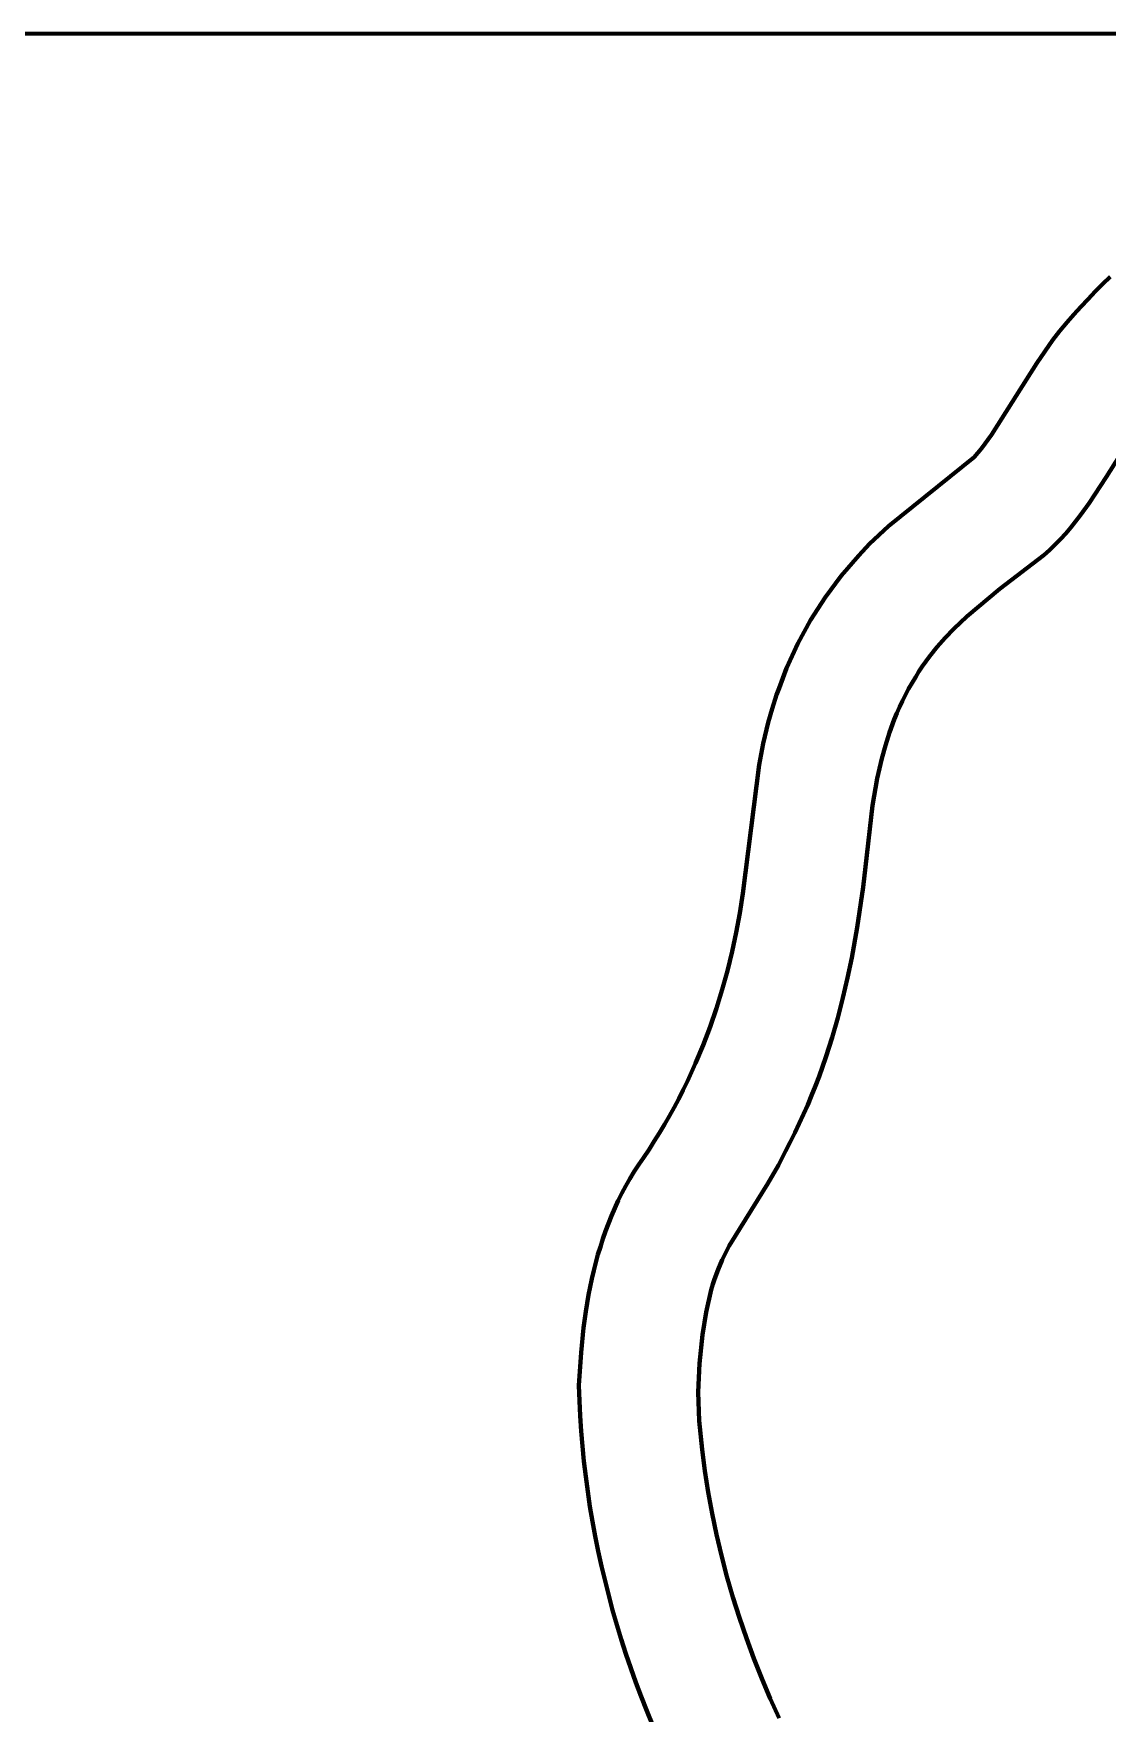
# Model space of a CAD drawing. Header units: millimetres. Extents: x 0 to 17.8, y 0 to 10.
# Drawn here: x 11.825 to 13.92, y 6.721 to 10 of the extents above; entities that cross this region are included whole.
import ezdxf

# ---------------------------------------------------------------- set-up
doc = ezdxf.new("R2010")
doc.units = ezdxf.units.MM
doc.layers.add('color#010101ff', color=7, linetype='CONTINUOUS', lineweight=100)
doc.layers.add('color#ffffffff', color=7, linetype='CONTINUOUS', lineweight=100)

msp = doc.modelspace()

# ---------------------------------------------------------------- linework, layer by layer
at = {"layer": 'color#010101ff'}
for p, q in [((13.8963, 9.4963), (13.9107, 9.5108)), ((13.9107, 9.5108), (13.9253, 9.525)), ((13.8684, 9.4668), (13.8822, 9.4816)), ((13.8822, 9.4816), (13.8963, 9.4963)), ((13.8415, 9.4366), (13.8548, 9.4517)), ((13.8548, 9.4517), (13.8684, 9.4668)), ((13.8137, 9.4022), (13.8272, 9.4196)), ((13.8272, 9.4196), (13.8415, 9.4366)), ((13.7823, 9.3568), (13.8137, 9.4022)), ((13.6939, 9.2169), (13.7823, 9.3568)), ((13.6742, 9.1904), (13.6939, 9.2169)), ((13.9821, 9.2366), (13.9176, 9.1343)), ((13.6602, 9.1734), (13.6742, 9.1904)), ((13.4931, 9.0389), (13.6602, 9.1734)), ((13.9176, 9.1343), (13.8846, 9.0838)), ((13.8846, 9.0838), (13.867, 9.0594)), ((13.867, 9.0594), (13.8578, 9.0475)), ((13.456, 9.0039), (13.4931, 9.0389)), ((13.8386, 9.0244), (13.8285, 9.0133)), ((13.8484, 9.0358), (13.8386, 9.0244)), ((13.8578, 9.0475), (13.8484, 9.0358)), ((13.4351, 8.9813), (13.456, 9.0039)), ((13.807, 8.992), (13.7957, 8.9818)), ((13.818, 9.0025), (13.807, 8.992)), ((13.8285, 9.0133), (13.818, 9.0025)), ((13.4009, 8.9416), (13.4351, 8.9813)), ((13.7957, 8.9818), (13.7103, 8.9163)), ((13.3695, 8.8995), (13.4009, 8.9416)), ((13.3411, 8.8554), (13.3695, 8.8995)), ((13.7103, 8.9163), (13.646, 8.8626)), ((13.316, 8.8094), (13.3411, 8.8554)), ((13.646, 8.8626), (13.6201, 8.8379)), ((13.6036, 8.8208), (13.5878, 8.8029)), ((13.6201, 8.8379), (13.6036, 8.8208)), ((13.2943, 8.7617), (13.316, 8.8094)), ((13.5878, 8.8029), (13.5729, 8.7843)), ((13.2794, 8.7224), (13.2943, 8.7617)), ((13.5523, 8.7548), (13.546, 8.7446)), ((13.5589, 8.7649), (13.5523, 8.7548)), ((13.5658, 8.7747), (13.5589, 8.7649)), ((13.5729, 8.7843), (13.5658, 8.7747)), ((13.2747, 8.7091), (13.2794, 8.7224)), ((13.5323, 8.7214), (13.526, 8.7096)), ((13.539, 8.733), (13.5323, 8.7214)), ((13.546, 8.7446), (13.539, 8.733)), ((13.266, 8.6822), (13.2747, 8.7091)), ((13.5201, 8.6976), (13.5145, 8.6855)), ((13.526, 8.7096), (13.5201, 8.6976)), ((13.2584, 8.6552), (13.266, 8.6822)), ((13.5042, 8.661), (13.495, 8.6361)), ((13.5092, 8.6733), (13.5042, 8.661)), ((13.5145, 8.6855), (13.5092, 8.6733)), ((13.2486, 8.6142), (13.2584, 8.6552)), ((13.495, 8.6361), (13.487, 8.6107)), ((13.2405, 8.5728), (13.2486, 8.6142)), ((13.487, 8.6107), (13.4799, 8.585)), ((13.2091, 8.3213), (13.2405, 8.5728)), ((13.4799, 8.585), (13.471, 8.546)), ((13.471, 8.546), (13.4617, 8.4933)), ((13.4617, 8.4933), (13.4484, 8.3739)), ((13.4484, 8.3739), (13.4436, 8.3342)), ((13.4436, 8.3342), (13.4321, 8.255)), ((13.2031, 8.2834), (13.2091, 8.3213)), ((13.1961, 8.2457), (13.2031, 8.2834)), ((13.1881, 8.2083), (13.1961, 8.2457)), ((13.4321, 8.255), (13.4214, 8.1959)), ((13.179, 8.171), (13.1881, 8.2083)), ((13.1687, 8.1341), (13.179, 8.171)), ((13.4214, 8.1959), (13.4132, 8.1567)), ((13.1574, 8.0975), (13.1687, 8.1341)), ((13.4132, 8.1567), (13.4041, 8.1177)), ((13.4041, 8.1177), (13.3941, 8.0789)), ((13.145, 8.0613), (13.1574, 8.0975)), ((13.3941, 8.0789), (13.383, 8.0405)), ((13.1314, 8.0255), (13.145, 8.0613)), ((13.383, 8.0405), (13.3709, 8.0024)), ((13.1167, 7.9902), (13.1314, 8.0255)), ((13.3709, 8.0024), (13.3576, 7.9647)), ((13.1009, 7.9554), (13.1089, 7.9727)), ((13.1089, 7.9727), (13.1167, 7.9902)), ((13.0839, 7.9211), (13.0925, 7.9381)), ((13.0925, 7.9381), (13.1009, 7.9554)), ((13.3505, 7.946), (13.3431, 7.9275)), ((13.3576, 7.9647), (13.3505, 7.946)), ((13.0657, 7.8874), (13.0749, 7.9041)), ((13.0749, 7.9041), (13.0839, 7.9211)), ((13.3354, 7.909), (13.3274, 7.8907)), ((13.3431, 7.9275), (13.3354, 7.909)), ((13.0463, 7.8543), (13.0561, 7.8707)), ((13.0561, 7.8707), (13.0657, 7.8874)), ((13.319, 7.8725), (13.3103, 7.8544)), ((13.3274, 7.8907), (13.319, 7.8725)), ((13.0258, 7.8218), (13.0362, 7.838)), ((13.0362, 7.838), (13.0463, 7.8543)), ((13.3013, 7.8365), (13.2919, 7.8187)), ((13.3103, 7.8544), (13.3013, 7.8365)), ((13.0057, 7.7925), (13.015, 7.8059)), ((13.015, 7.8059), (13.0258, 7.8218)), ((13.2919, 7.8187), (13.2783, 7.7912)), ((12.9884, 7.765), (12.9968, 7.7788)), ((12.9968, 7.7788), (13.0057, 7.7925)), ((13.2783, 7.7912), (13.2579, 7.7558)), ((12.9729, 7.7366), (12.9804, 7.7509)), ((12.9804, 7.7509), (12.9884, 7.765)), ((13.2579, 7.7558), (13.1824, 7.634)), ((12.9526, 7.6928), (12.959, 7.7076)), ((12.959, 7.7076), (12.9657, 7.7222)), ((12.9657, 7.7222), (12.9729, 7.7366)), ((12.941, 7.6628), (12.9466, 7.6778)), ((12.9466, 7.6778), (12.9526, 7.6928)), ((12.9309, 7.6322), (12.9358, 7.6475)), ((12.9358, 7.6475), (12.941, 7.6628)), ((12.922, 7.6012), (12.9263, 7.6167)), ((12.9263, 7.6167), (12.9309, 7.6322)), ((13.1686, 7.6067), (13.1604, 7.588)), ((13.1824, 7.634), (13.1686, 7.6067)), ((12.9145, 7.5697), (12.9181, 7.5855)), ((12.9181, 7.5855), (12.922, 7.6012)), ((13.1604, 7.588), (13.1533, 7.5687)), ((12.908, 7.538), (12.9145, 7.5697)), ((13.1473, 7.5481), (13.1373, 7.5043)), ((13.1501, 7.5589), (13.1473, 7.5481)), ((13.1533, 7.5687), (13.1501, 7.5589)), ((12.9027, 7.506), (12.908, 7.538)), ((12.8983, 7.4738), (12.9027, 7.506)), ((13.1373, 7.5043), (13.1299, 7.4601)), ((12.8933, 7.4255), (12.8983, 7.4738)), ((13.1299, 7.4601), (13.124, 7.4044)), ((12.8892, 7.3612), (12.8933, 7.4255)), ((13.124, 7.4044), (13.122, 7.3484)), ((12.8901, 7.3316), (12.8892, 7.3612)), ((13.122, 7.3484), (13.1237, 7.2924)), ((12.8916, 7.302), (12.8901, 7.3316)), ((12.8935, 7.2724), (12.8916, 7.302)), ((13.1237, 7.2924), (13.1292, 7.2366)), ((12.8959, 7.2429), (12.8935, 7.2724)), ((12.8989, 7.2134), (12.8959, 7.2429)), ((12.9023, 7.184), (12.8989, 7.2134)), ((13.1292, 7.2366), (13.1346, 7.1947)), ((12.9062, 7.1546), (12.9023, 7.184)), ((13.1346, 7.1947), (13.1412, 7.153)), ((12.9107, 7.1253), (12.9062, 7.1546)), ((13.1412, 7.153), (13.1488, 7.1115)), ((12.9156, 7.0961), (12.9107, 7.1253)), ((12.921, 7.067), (12.9156, 7.0961)), ((13.1488, 7.1115), (13.1574, 7.0703)), ((12.9268, 7.038), (12.921, 7.067)), ((13.1574, 7.0703), (13.1671, 7.0293)), ((12.9332, 7.009), (12.9268, 7.038)), ((13.1671, 7.0293), (13.1778, 6.9886)), ((12.94, 6.9802), (12.9332, 7.009)), ((13.1778, 6.9886), (13.1895, 6.9482)), ((12.9472, 6.9515), (12.94, 6.9802)), ((12.9549, 6.9229), (12.9472, 6.9515)), ((12.9631, 6.8944), (12.9549, 6.9229)), ((13.1895, 6.9482), (13.2022, 6.908)), ((12.9717, 6.866), (12.9631, 6.8944)), ((13.2022, 6.908), (13.2158, 6.8682)), ((12.9808, 6.8378), (12.9717, 6.866)), ((13.2158, 6.8682), (13.2304, 6.8287)), ((12.9903, 6.8097), (12.9808, 6.8378)), ((13.2304, 6.8287), (13.2459, 6.7895)), ((13.0002, 6.7818), (12.9903, 6.8097)), ((13.2459, 6.7895), (13.2622, 6.7507)), ((13.0105, 6.754), (13.0002, 6.7818)), ((13.0213, 6.7264), (13.0105, 6.754)), ((13.0325, 6.6989), (13.0213, 6.7264)), ((13.2622, 6.7507), (13.2795, 6.7122))]:
    msp.add_line(p, q, dxfattribs=at)
at = {"layer": 'color#ffffffff'}
for p, q in [((0, 10), (17.7778, 10)), ((13.9107, 9.5108), (13.8963, 9.4963)), ((13.9253, 9.525), (13.9107, 9.5108)), ((13.8822, 9.4816), (13.8684, 9.4668)), ((13.8963, 9.4963), (13.8822, 9.4816)), ((13.8548, 9.4517), (13.8415, 9.4366)), ((13.8684, 9.4668), (13.8548, 9.4517)), ((13.8272, 9.4196), (13.8137, 9.4022)), ((13.8415, 9.4366), (13.8272, 9.4196)), ((13.8137, 9.4022), (13.7823, 9.3568)), ((13.7823, 9.3568), (13.6939, 9.2169)), ((13.6939, 9.2169), (13.6742, 9.1904)), ((13.9176, 9.1343), (13.9821, 9.2366)), ((13.6742, 9.1904), (13.6602, 9.1734)), ((13.6602, 9.1734), (13.4931, 9.0389)), ((13.8846, 9.0838), (13.9176, 9.1343)), ((13.867, 9.0594), (13.8846, 9.0838)), ((13.8578, 9.0475), (13.867, 9.0594)), ((13.4931, 9.0389), (13.456, 9.0039)), ((13.8285, 9.0133), (13.8386, 9.0244)), ((13.8386, 9.0244), (13.8484, 9.0358)), ((13.8484, 9.0358), (13.8578, 9.0475)), ((13.456, 9.0039), (13.4351, 8.9813)), ((13.7957, 8.9818), (13.807, 8.992)), ((13.807, 8.992), (13.818, 9.0025)), ((13.818, 9.0025), (13.8285, 9.0133)), ((13.4351, 8.9813), (13.4009, 8.9416)), ((13.7103, 8.9163), (13.7957, 8.9818)), ((13.4009, 8.9416), (13.3695, 8.8995)), ((13.3695, 8.8995), (13.3411, 8.8554)), ((13.646, 8.8626), (13.7103, 8.9163)), ((13.3411, 8.8554), (13.316, 8.8094)), ((13.6201, 8.8379), (13.646, 8.8626)), ((13.5878, 8.8029), (13.6036, 8.8208)), ((13.6036, 8.8208), (13.6201, 8.8379)), ((13.316, 8.8094), (13.2943, 8.7617)), ((13.5729, 8.7843), (13.5878, 8.8029)), ((13.2943, 8.7617), (13.2794, 8.7224)), ((13.546, 8.7446), (13.5523, 8.7548)), ((13.5523, 8.7548), (13.5589, 8.7649)), ((13.5589, 8.7649), (13.5658, 8.7747)), ((13.5658, 8.7747), (13.5729, 8.7843)), ((13.2794, 8.7224), (13.2747, 8.7091)), ((13.526, 8.7096), (13.5323, 8.7214)), ((13.5323, 8.7214), (13.539, 8.733)), ((13.539, 8.733), (13.546, 8.7446)), ((13.2747, 8.7091), (13.266, 8.6822)), ((13.5145, 8.6855), (13.5201, 8.6976)), ((13.5201, 8.6976), (13.526, 8.7096)), ((13.266, 8.6822), (13.2584, 8.6552)), ((13.495, 8.6361), (13.5042, 8.661)), ((13.5042, 8.661), (13.5092, 8.6733)), ((13.5092, 8.6733), (13.5145, 8.6855)), ((13.2584, 8.6552), (13.2486, 8.6142)), ((13.487, 8.6107), (13.495, 8.6361)), ((13.2486, 8.6142), (13.2405, 8.5728)), ((13.4799, 8.585), (13.487, 8.6107)), ((13.2405, 8.5728), (13.2091, 8.3213)), ((13.471, 8.546), (13.4799, 8.585)), ((13.4617, 8.4933), (13.471, 8.546)), ((13.4484, 8.3739), (13.4617, 8.4933)), ((13.4436, 8.3342), (13.4484, 8.3739)), ((13.4321, 8.255), (13.4436, 8.3342)), ((13.2091, 8.3213), (13.2031, 8.2834)), ((13.2031, 8.2834), (13.1961, 8.2457)), ((13.1961, 8.2457), (13.1881, 8.2083)), ((13.4214, 8.1959), (13.4321, 8.255)), ((13.1881, 8.2083), (13.179, 8.171)), ((13.179, 8.171), (13.1687, 8.1341)), ((13.4132, 8.1567), (13.4214, 8.1959)), ((13.1687, 8.1341), (13.1574, 8.0975)), ((13.4041, 8.1177), (13.4132, 8.1567)), ((13.3941, 8.0789), (13.4041, 8.1177)), ((13.1574, 8.0975), (13.145, 8.0613)), ((13.383, 8.0405), (13.3941, 8.0789)), ((13.145, 8.0613), (13.1314, 8.0255)), ((13.3709, 8.0024), (13.383, 8.0405)), ((13.1314, 8.0255), (13.1167, 7.9902)), ((13.3576, 7.9647), (13.3709, 8.0024)), ((13.1089, 7.9727), (13.1009, 7.9554)), ((13.1167, 7.9902), (13.1089, 7.9727)), ((13.0925, 7.9381), (13.0839, 7.9211)), ((13.1009, 7.9554), (13.0925, 7.9381)), ((13.3431, 7.9275), (13.3505, 7.946)), ((13.3505, 7.946), (13.3576, 7.9647)), ((13.0749, 7.9041), (13.0657, 7.8874)), ((13.0839, 7.9211), (13.0749, 7.9041)), ((13.3274, 7.8907), (13.3354, 7.909)), ((13.3354, 7.909), (13.3431, 7.9275)), ((13.0561, 7.8707), (13.0463, 7.8543)), ((13.0657, 7.8874), (13.0561, 7.8707)), ((13.3103, 7.8544), (13.319, 7.8725)), ((13.319, 7.8725), (13.3274, 7.8907)), ((13.0362, 7.838), (13.0258, 7.8218)), ((13.0463, 7.8543), (13.0362, 7.838)), ((13.2919, 7.8187), (13.3013, 7.8365)), ((13.3013, 7.8365), (13.3103, 7.8544)), ((13.015, 7.8059), (13.0057, 7.7925)), ((13.0258, 7.8218), (13.015, 7.8059)), ((13.2783, 7.7912), (13.2919, 7.8187)), ((12.9968, 7.7788), (12.9884, 7.765)), ((13.0057, 7.7925), (12.9968, 7.7788)), ((13.2579, 7.7558), (13.2783, 7.7912)), ((12.9804, 7.7509), (12.9729, 7.7366)), ((12.9884, 7.765), (12.9804, 7.7509)), ((13.1824, 7.634), (13.2579, 7.7558)), ((12.959, 7.7076), (12.9526, 7.6928)), ((12.9657, 7.7222), (12.959, 7.7076)), ((12.9729, 7.7366), (12.9657, 7.7222)), ((12.9466, 7.6778), (12.941, 7.6628)), ((12.9526, 7.6928), (12.9466, 7.6778)), ((12.9358, 7.6475), (12.9309, 7.6322)), ((12.941, 7.6628), (12.9358, 7.6475)), ((12.9263, 7.6167), (12.922, 7.6012)), ((12.9309, 7.6322), (12.9263, 7.6167)), ((13.1604, 7.588), (13.1686, 7.6067)), ((13.1686, 7.6067), (13.1824, 7.634)), ((12.9181, 7.5855), (12.9145, 7.5697)), ((12.922, 7.6012), (12.9181, 7.5855)), ((13.1533, 7.5687), (13.1604, 7.588)), ((12.9145, 7.5697), (12.908, 7.538)), ((13.1373, 7.5043), (13.1473, 7.5481)), ((13.1473, 7.5481), (13.1501, 7.5589)), ((13.1501, 7.5589), (13.1533, 7.5687)), ((12.908, 7.538), (12.9027, 7.506)), ((12.9027, 7.506), (12.8983, 7.4738)), ((13.1299, 7.4601), (13.1373, 7.5043)), ((12.8983, 7.4738), (12.8933, 7.4255)), ((13.124, 7.4044), (13.1299, 7.4601)), ((12.8933, 7.4255), (12.8892, 7.3612)), ((13.122, 7.3484), (13.124, 7.4044)), ((12.8892, 7.3612), (12.8901, 7.3316)), ((13.1237, 7.2924), (13.122, 7.3484)), ((12.8901, 7.3316), (12.8916, 7.302)), ((12.8916, 7.302), (12.8935, 7.2724)), ((13.1292, 7.2366), (13.1237, 7.2924)), ((12.8935, 7.2724), (12.8959, 7.2429)), ((12.8959, 7.2429), (12.8989, 7.2134)), ((12.8989, 7.2134), (12.9023, 7.184)), ((13.1346, 7.1947), (13.1292, 7.2366)), ((12.9023, 7.184), (12.9062, 7.1546)), ((13.1412, 7.153), (13.1346, 7.1947)), ((12.9062, 7.1546), (12.9107, 7.1253)), ((13.1488, 7.1115), (13.1412, 7.153)), ((12.9107, 7.1253), (12.9156, 7.0961)), ((12.9156, 7.0961), (12.921, 7.067)), ((13.1574, 7.0703), (13.1488, 7.1115)), ((12.921, 7.067), (12.9268, 7.038)), ((13.1671, 7.0293), (13.1574, 7.0703)), ((12.9268, 7.038), (12.9332, 7.009)), ((13.1778, 6.9886), (13.1671, 7.0293)), ((12.9332, 7.009), (12.94, 6.9802)), ((13.1895, 6.9482), (13.1778, 6.9886)), ((12.94, 6.9802), (12.9472, 6.9515)), ((12.9472, 6.9515), (12.9549, 6.9229)), ((12.9549, 6.9229), (12.9631, 6.8944)), ((13.2022, 6.908), (13.1895, 6.9482)), ((12.9631, 6.8944), (12.9717, 6.866)), ((13.2158, 6.8682), (13.2022, 6.908)), ((12.9717, 6.866), (12.9808, 6.8378)), ((13.2304, 6.8287), (13.2158, 6.8682)), ((12.9808, 6.8378), (12.9903, 6.8097)), ((13.2459, 6.7895), (13.2304, 6.8287)), ((12.9903, 6.8097), (13.0002, 6.7818)), ((13.2622, 6.7507), (13.2459, 6.7895)), ((13.0002, 6.7818), (13.0105, 6.754)), ((13.0105, 6.754), (13.0213, 6.7264)), ((13.0213, 6.7264), (13.0325, 6.6989)), ((13.2795, 6.7122), (13.2622, 6.7507))]:
    msp.add_line(p, q, dxfattribs=at)

doc.saveas('drawing.dxf')
